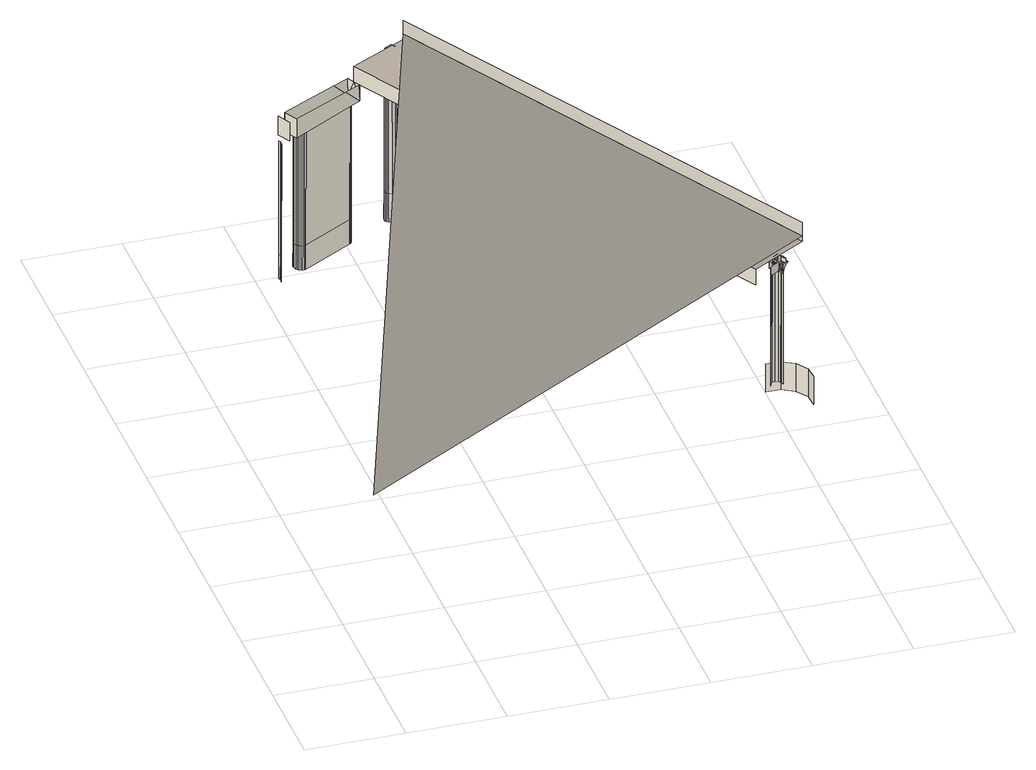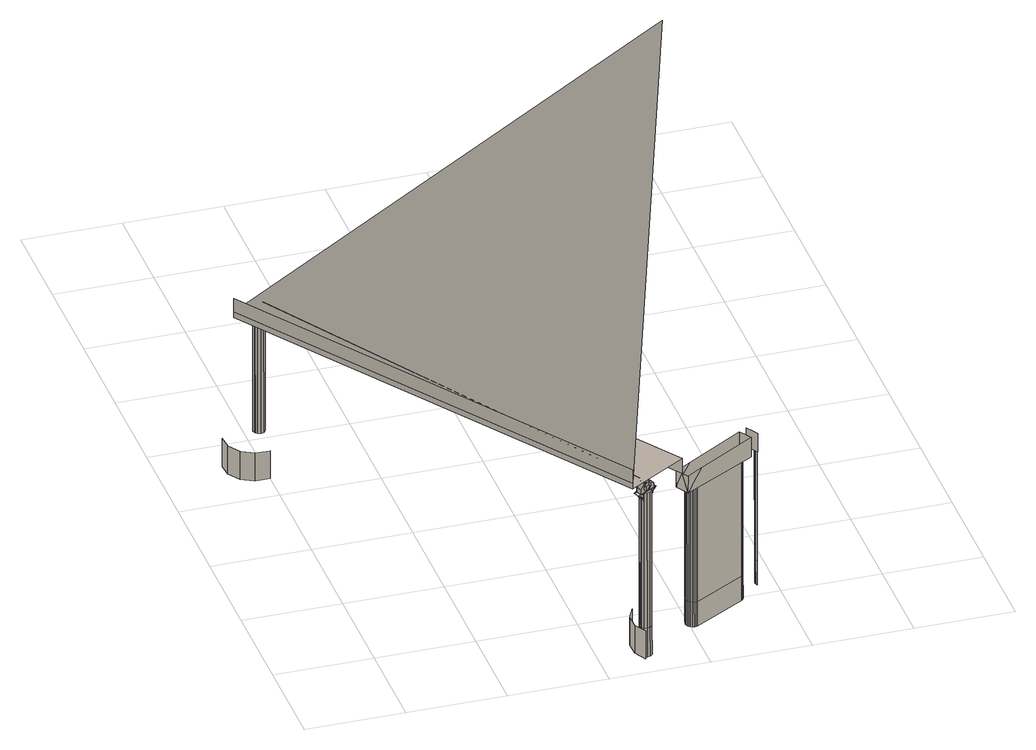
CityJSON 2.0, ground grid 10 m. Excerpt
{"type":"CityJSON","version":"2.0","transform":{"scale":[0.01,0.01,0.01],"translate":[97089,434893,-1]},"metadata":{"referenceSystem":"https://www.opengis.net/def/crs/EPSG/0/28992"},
"CityObjects":{
"bridge1":{"type":"Bridge","attributes":{"name":"Van Brienenoordbrug"},"children":["bridge1-1","bridge1-2","bridge1-3","bridge1-4","bridge1-5","bridge1-6","bridge1-7","bridge1-8","bridge1-9","bridge1-10","bridge1-11","bridge1-12","bridge1-13","bridge1-14","bridge1-15","bridge1-16","bridge1-17","bridge1-18","bridge1-19","bridge1-20","bridge1-21","bridge1-22","bridge1-23","bridge1-24","bridge1-25","bridge1-26","bridge1-27","bridge1-28","bridge1-29","bridge1-30","bridge1-31","bridge1-32","bridge1-33","bridge1-34","bridge1-35","bridge1-36","bridge1-37","bridge1-38","bridge1-39","bridge1-40","bridge1-41","bridge1-42","bridge1-43","bridge1-44","bridge1-45","bridge1-46","bridge1-47","bridge1-48","bridge1-49","bridge1-50","bridge1-51","bridge1-52","bridge1-53","bridge1-54","bridge1-55","bridge1-56","bridge1-57","bridge1-58","bridge1-59","bridge1-60","bridge1-61","bridge1-62","bridge1-63","bridge1-64","bridge1-65","bridge1-66","bridge1-67","bridge1-68","bridge1-69","bridge1-70","bridge1-71","bridge1-72","bridge1-73","bridge1-74","bridge1-75","bridge1-76","bridge1-77","bridge1-78","bridge1-79","bridge1-80","bridge1-81","bridge1-82","bridge1-83","bridge1-84","bridge1-85","bridge1-86","bridge1-87","bridge1-88","bridge1-89","bridge1-90","bridge1-91","bridge1-92","bridge1-93","bridge1-94","bridge1-95","bridge1-96","bridge1-97","bridge1-98","bridge1-99","bridge1-100","bridge1-101","bridge1-102","bridge1-103","bridge1-104","bridge1-105","bridge1-106","bridge1-107","bridge1-108","bridge1-109","bridge1-110","bridge1-111","bridge1-112","bridge1-113","bridge1-114","bridge1-115","bridge1-116","bridge1-117","bridge1-118","bridge1-119","bridge1-120","bridge1-121","bridge1-122","bridge1-123","bridge1-124","bridge1-125","bridge1-126","bridge1-127","bridge1-128","bridge1-129","bridge1-130","bridge1-131","bridge1-132","bridge1-133","bridge1-134","bridge1-135","bridge1-136","bridge1-137","bridge1-138","bridge1-139","bridge1-140","bridge1-141","bridge1-142","bridge1-143","bridge1-144","bridge1-145","bridge1-146","bridge1-147","bridge1-148","bridge1-149","bridge1-150","bridge1-151","bridge1-152"],"geometry":[{"type":"MultiSurface","lod":"2","boundaries":[[[0,1,2,3]],[[4,2,1,5]],[[3,2,6,7]],[[8,6,2,4]],[[9,10,11,12]],[[7,6,10,9]],[[13,11,10,14]],[[14,10,6,8]],[[15,16,17,18,19]],[[20,21,22,23,24]],[[25,26,27,28]],[[28,27,29,30]],[[31,27,26,32]],[[33,29,27,31]],[[34,35,26,25]],[[30,29,36,37]],[[32,26,35,38]],[[39,36,29,33]],[[40,41,35,34]],[[42,20,24,43,44,40,34,25,28,30,37,45,46,47,48]],[[37,36,49,45]],[[38,35,41,50]],[[51,49,36,39]],[[44,52,41,40]],[[45,49,53,46]],[[50,41,52,54]],[[55,53,49,51]],[[43,56,52,44]],[[46,53,57,47]],[[54,52,56,58]],[[59,57,53,55]],[[47,57,60,48]],[[61,60,57,59]],[[48,60,62,42]],[[63,62,60,61]],[[64,65,66]],[[24,23,67,68,69,43]],[[69,70,56,43]],[[58,56,70,71]],[[72,73,21,20,42,74]],[[42,62,75,74]],[[76,75,62,63]],[[77,78,70,69]],[[71,70,78,79]],[[80,81,78,77]],[[79,78,81,82]],[[83,84,81,80]],[[74,75,85,86]],[[82,81,84,87]],[[88,85,75,76]],[[89,90,84,83]],[[86,85,91,92]],[[87,84,90,93]],[[94,91,85,88]],[[68,67,95]],[[69,68,72,74,86,92,96,97,98,99,100,89,83,80,77]],[[100,101,90,89]],[[92,91,102,96]],[[93,90,101,103]],[[104,102,91,94]],[[99,105,101,100]],[[96,102,106,97]],[[103,101,105,107]],[[108,106,102,104]],[[98,109,105,99]],[[97,106,109,98]],[[107,105,109,110]],[[110,109,106,108]],[[72,111,112,73]],[[113,68,114]],[[113,72,68]],[[72,113,115]],[[116,117,118]],[[119,120,121,122]],[[123,116,118,124,125,126,115,113]],[[127,119,122,128]],[[129,127,128,130]],[[118,117,131,124]],[[132,133,134,135]],[[133,136,137,134]],[[136,138,139,137]],[[138,140,141,139]]],"semantics":{"surfaces":[{"type":"WallSurface"},{"type":"OuterCeilingSurface"},{"type":"OuterFloorSurface"}],"values":[0,0,0,0,0,0,0,0,0,0,0,0,0,0,0,0,0,0,0,1,0,0,0,0,0,0,0,0,0,0,0,0,0,0,0,2,0,0,0,0,0,0,0,0,0,0,0,0,0,0,0,0,0,0,0,1,0,0,0,0,0,0,0,0,0,0,0,0,0,0,0,0,1,0,0,0,0,1,0,0,0,0]}}]},
"bridge1-1":{"type":"BridgeInstallation","parents":["bridge1"],"geometry":[{"type":"MultiSurface","lod":"2","boundaries":[[[142,143,144,145]]]}]},
"bridge1-2":{"type":"BridgeInstallation","parents":["bridge1"],"geometry":[{"type":"MultiSurface","lod":"2","boundaries":[[[146,142,145,147]]]}]},
"bridge1-3":{"type":"BridgeInstallation","parents":["bridge1"],"geometry":[{"type":"MultiSurface","lod":"2","boundaries":[[[143,144,148,149]]]}]},
"bridge1-4":{"type":"BridgeInstallation","parents":["bridge1"],"geometry":[{"type":"MultiSurface","lod":"2","boundaries":[[[150,146,147,151]]]}]},
"bridge1-5":{"type":"BridgeInstallation","parents":["bridge1"],"geometry":[{"type":"MultiSurface","lod":"2","boundaries":[[[148,152,153,154,155,156,157,158,159,160,151,147,145,144]]]}]},
"bridge1-6":{"type":"BridgeInstallation","parents":["bridge1"],"geometry":[{"type":"MultiSurface","lod":"2","boundaries":[[[161,150,151,160]]]}]},
"bridge1-7":{"type":"BridgeInstallation","parents":["bridge1"],"geometry":[{"type":"MultiSurface","lod":"2","boundaries":[[[144,162,163,152,148]]]}]},
"bridge1-8":{"type":"BridgeInstallation","parents":["bridge1"],"geometry":[{"type":"MultiSurface","lod":"2","boundaries":[[[164,165,148,149]]]}]},
"bridge1-9":{"type":"BridgeInstallation","parents":["bridge1"],"geometry":[{"type":"MultiSurface","lod":"2","boundaries":[[[166,161,160,159]]]}]},
"bridge1-10":{"type":"BridgeInstallation","parents":["bridge1"],"geometry":[{"type":"MultiSurface","lod":"2","boundaries":[[[167,168,169,149,143,142,146,150,161,166,170,171,172,173,174]]]}]},
"bridge1-11":{"type":"BridgeInstallation","parents":["bridge1"],"geometry":[{"type":"MultiSurface","lod":"2","boundaries":[[[170,166,159,158]]]}]},
"bridge1-12":{"type":"BridgeInstallation","parents":["bridge1"],"geometry":[{"type":"MultiSurface","lod":"2","boundaries":[[[171,170,158,157]]]}]},
"bridge1-13":{"type":"BridgeInstallation","parents":["bridge1"],"geometry":[{"type":"MultiSurface","lod":"2","boundaries":[[[149,169,175,143]]]}]},
"bridge1-14":{"type":"BridgeInstallation","parents":["bridge1"],"geometry":[{"type":"MultiSurface","lod":"2","boundaries":[[[172,171,157,156]]]}]},
"bridge1-15":{"type":"BridgeInstallation","parents":["bridge1"],"geometry":[{"type":"MultiSurface","lod":"2","boundaries":[[[164,176,177,165]]]}]},
"bridge1-16":{"type":"BridgeInstallation","parents":["bridge1"],"geometry":[{"type":"MultiSurface","lod":"2","boundaries":[[[154,178,179,155]]]}]},
"bridge1-17":{"type":"BridgeInstallation","parents":["bridge1"],"geometry":[{"type":"MultiSurface","lod":"2","boundaries":[[[154,153,178]]]}]},
"bridge1-18":{"type":"BridgeInstallation","parents":["bridge1"],"geometry":[{"type":"MultiSurface","lod":"2","boundaries":[[[155,179,180,181,182,173,172,156]]]}]},
"bridge1-19":{"type":"BridgeInstallation","parents":["bridge1"],"geometry":[{"type":"MultiSurface","lod":"2","boundaries":[[[163,183,184,180,179,178,153,152]]]}]},
"bridge1-20":{"type":"BridgeInstallation","parents":["bridge1"],"geometry":[{"type":"MultiSurface","lod":"2","boundaries":[[[179,182,181,180]]]}]},
"bridge1-21":{"type":"BridgeInstallation","parents":["bridge1"],"geometry":[{"type":"MultiSurface","lod":"2","boundaries":[[[180,184,185,181]]]}]},
"bridge1-22":{"type":"BridgeInstallation","parents":["bridge1"],"geometry":[{"type":"MultiSurface","lod":"2","boundaries":[[[186,184,183,187]]]}]},
"bridge1-23":{"type":"BridgeInstallation","parents":["bridge1"],"geometry":[{"type":"MultiSurface","lod":"2","boundaries":[[[188,185,184,186]]]}]},
"bridge1-24":{"type":"BridgeInstallation","parents":["bridge1"],"geometry":[{"type":"MultiSurface","lod":"2","boundaries":[[[182,179,178,189]]]}]},
"bridge1-25":{"type":"BridgeInstallation","parents":["bridge1"],"geometry":[{"type":"MultiSurface","lod":"2","boundaries":[[[190,191,192,189,178,153]]]}]},
"bridge1-26":{"type":"BridgeInstallation","parents":["bridge1"],"geometry":[{"type":"MultiSurface","lod":"2","boundaries":[[[173,182,189,174]]]}]},
"bridge1-27":{"type":"BridgeInstallation","parents":["bridge1"],"geometry":[{"type":"MultiSurface","lod":"2","boundaries":[[[162,193,183,163]]]}]},
"bridge1-28":{"type":"BridgeInstallation","parents":["bridge1"],"geometry":[{"type":"MultiSurface","lod":"2","boundaries":[[[181,185,194,192,189,182]]]}]},
"bridge1-29":{"type":"BridgeInstallation","parents":["bridge1"],"geometry":[{"type":"MultiSurface","lod":"2","boundaries":[[[195,168,191,190]]]}]},
"bridge1-30":{"type":"BridgeInstallation","parents":["bridge1"],"geometry":[{"type":"MultiSurface","lod":"2","boundaries":[[[187,183,193,196]]]}]},
"bridge1-31":{"type":"BridgeInstallation","parents":["bridge1"],"geometry":[{"type":"MultiSurface","lod":"2","boundaries":[[[197,194,185,188]]]}]},
"bridge1-32":{"type":"BridgeInstallation","parents":["bridge1"],"geometry":[{"type":"MultiSurface","lod":"2","boundaries":[[[174,189,192,191,167]]]}]},
"bridge1-33":{"type":"BridgeInstallation","parents":["bridge1"]},
"bridge1-34":{"type":"BridgeInstallation","parents":["bridge1"],"geometry":[{"type":"MultiSurface","lod":"2","boundaries":[[[167,191,168]]]}]},
"bridge1-35":{"type":"BridgeInstallation","parents":["bridge1"],"geometry":[{"type":"MultiSurface","lod":"2","boundaries":[[[192,194,198,175,169,168,191]]]}]},
"bridge1-36":{"type":"BridgeInstallation","parents":["bridge1"],"geometry":[{"type":"MultiSurface","lod":"2","boundaries":[[[199,198,194,197]]]}]},
"bridge1-37":{"type":"BridgeInstallation","parents":["bridge1"],"geometry":[{"type":"MultiSurface","lod":"2","boundaries":[[[200,201,193,162]]]}]},
"bridge1-38":{"type":"BridgeInstallation","parents":["bridge1"],"geometry":[{"type":"MultiSurface","lod":"2","boundaries":[[[196,193,201,202]]]}]},
"bridge1-39":{"type":"BridgeInstallation","parents":["bridge1"],"geometry":[{"type":"MultiSurface","lod":"2","boundaries":[[[152,203,204,205,206,195,190,153]]]}]},
"bridge1-40":{"type":"BridgeInstallation","parents":["bridge1"],"geometry":[{"type":"MultiSurface","lod":"2","boundaries":[[[148,165,177,207,208,209,203,152],[210,211,212,213,214,215,216,217,218,219,220,221,222,223,224,225,226,227,228,229,230,231,232,233,234]]]}]},
"bridge1-41":{"type":"BridgeInstallation","parents":["bridge1"],"geometry":[{"type":"MultiSurface","lod":"2","boundaries":[[[163,152,203,235,236,200,162]]]}]},
"bridge1-42":{"type":"BridgeInstallation","parents":["bridge1"],"geometry":[{"type":"MultiSurface","lod":"2","boundaries":[[[175,198,237,238]]]}]},
"bridge1-43":{"type":"BridgeInstallation","parents":["bridge1"],"geometry":[{"type":"MultiSurface","lod":"2","boundaries":[[[239,237,198,199]]]}]},
"bridge1-44":{"type":"BridgeInstallation","parents":["bridge1"],"geometry":[{"type":"MultiSurface","lod":"2","boundaries":[[[236,240,201,200]]]}]},
"bridge1-45":{"type":"BridgeInstallation","parents":["bridge1"],"geometry":[{"type":"MultiSurface","lod":"2","boundaries":[[[202,201,240,241]]]}]},
"bridge1-46":{"type":"BridgeInstallation","parents":["bridge1"],"geometry":[{"type":"MultiSurface","lod":"2","boundaries":[[[238,175,169,242,243]]]}]},
"bridge1-47":{"type":"BridgeInstallation","parents":["bridge1"],"geometry":[{"type":"MultiSurface","lod":"2","boundaries":[[[168,244,242,169]]]}]},
"bridge1-48":{"type":"BridgeInstallation","parents":["bridge1"],"geometry":[{"type":"MultiSurface","lod":"2","boundaries":[[[245,246,247,248,176,164,149,169,242],[249,250,251,252,253,254,255,256,257,258,259,260,261,262,263,264,265,266,267,268,269,270,271,272]]]}]},
"bridge1-49":{"type":"BridgeInstallation","parents":["bridge1"],"geometry":[{"type":"MultiSurface","lod":"2","boundaries":[[[238,237,273,243]]]}]},
"bridge1-50":{"type":"BridgeInstallation","parents":["bridge1"],"geometry":[{"type":"MultiSurface","lod":"2","boundaries":[[[274,273,237,239]]]}]},
"bridge1-51":{"type":"BridgeInstallation","parents":["bridge1"],"geometry":[{"type":"MultiSurface","lod":"2","boundaries":[[[235,275,240,236]]]}]},
"bridge1-52":{"type":"BridgeInstallation","parents":["bridge1"],"geometry":[{"type":"MultiSurface","lod":"2","boundaries":[[[241,240,275,276]]]}]},
"bridge1-53":{"type":"BridgeInstallation","parents":["bridge1"],"geometry":[{"type":"MultiSurface","lod":"2","boundaries":[[[277,278,204]]]}]},
"bridge1-54":{"type":"BridgeInstallation","parents":["bridge1"],"geometry":[{"type":"MultiSurface","lod":"2","boundaries":[[[205,279,244,206]]]}]},
"bridge1-55":{"type":"BridgeInstallation","parents":["bridge1"],"geometry":[{"type":"MultiSurface","lod":"2","boundaries":[[[280,281,278,277]]]}]},
"bridge1-56":{"type":"BridgeInstallation","parents":["bridge1"],"geometry":[{"type":"MultiSurface","lod":"2","boundaries":[[[278,282,283,279,205,204]]]}]},
"bridge1-57":{"type":"BridgeInstallation","parents":["bridge1"],"geometry":[{"type":"MultiSurface","lod":"2","boundaries":[[[243,273,284,283,279,244,242]]]}]},
"bridge1-58":{"type":"BridgeInstallation","parents":["bridge1"],"geometry":[{"type":"MultiSurface","lod":"2","boundaries":[[[285,286,275,235,203,204,278,281]]]}]},
"bridge1-59":{"type":"BridgeInstallation","parents":["bridge1"],"geometry":[{"type":"MultiSurface","lod":"2","boundaries":[[[282,278,281,287]]]}]},
"bridge1-60":{"type":"BridgeInstallation","parents":["bridge1"],"geometry":[{"type":"MultiSurface","lod":"2","boundaries":[[[288,284,273,274]]]}]},
"bridge1-61":{"type":"BridgeInstallation","parents":["bridge1"],"geometry":[{"type":"MultiSurface","lod":"2","boundaries":[[[276,275,286,289]]]}]},
"bridge1-62":{"type":"BridgeInstallation","parents":["bridge1"],"geometry":[{"type":"MultiSurface","lod":"2","boundaries":[[[287,281,285,290]]]}]},
"bridge1-63":{"type":"BridgeInstallation","parents":["bridge1"],"geometry":[{"type":"MultiSurface","lod":"2","boundaries":[[[291,244,279]]]}]},
"bridge1-64":{"type":"BridgeInstallation","parents":["bridge1"],"geometry":[{"type":"MultiSurface","lod":"2","boundaries":[[[291,279,283,282,292]]]}]},
"bridge1-65":{"type":"BridgeInstallation","parents":["bridge1"],"geometry":[{"type":"MultiSurface","lod":"2","boundaries":[[[293,287,290,285,281,280,294,295]]]}]},
"bridge1-66":{"type":"BridgeInstallation","parents":["bridge1"],"geometry":[{"type":"MultiSurface","lod":"2","boundaries":[[[290,296,286,285]]]}]},
"bridge1-67":{"type":"BridgeInstallation","parents":["bridge1"],"geometry":[{"type":"MultiSurface","lod":"2","boundaries":[[[283,284,296,290,287,282]]]}]},
"bridge1-68":{"type":"BridgeInstallation","parents":["bridge1"],"geometry":[{"type":"MultiSurface","lod":"2","boundaries":[[[292,282,287,293]]]}]},
"bridge1-69":{"type":"BridgeInstallation","parents":["bridge1"],"geometry":[{"type":"MultiSurface","lod":"2","boundaries":[[[289,286,296,297]]]}]},
"bridge1-70":{"type":"BridgeInstallation","parents":["bridge1"],"geometry":[{"type":"MultiSurface","lod":"2","boundaries":[[[297,296,284,288]]]}]},
"bridge1-71":{"type":"BridgeInstallation","parents":["bridge1"],"geometry":[{"type":"MultiSurface","lod":"2","boundaries":[[[247,246,208,207]]]}]},
"bridge1-72":{"type":"BridgeInstallation","parents":["bridge1"],"geometry":[{"type":"MultiSurface","lod":"2","boundaries":[[[209,203,235,236,298]]]}]},
"bridge1-73":{"type":"BridgeInstallation","parents":["bridge1"],"geometry":[{"type":"MultiSurface","lod":"2","boundaries":[[[299,295,294,300]]]}]},
"bridge1-74":{"type":"BridgeInstallation","parents":["bridge1"],"geometry":[{"type":"MultiSurface","lod":"2","boundaries":[[[301,299,300,302]]]}]},
"bridge1-75":{"type":"BridgeInstallation","parents":["bridge1"],"geometry":[{"type":"MultiSurface","lod":"2","boundaries":[[[303,238,243,242,245]]]}]},
"bridge1-76":{"type":"BridgeInstallation","parents":["bridge1"],"geometry":[{"type":"MultiSurface","lod":"2","boundaries":[[[304,301,302,305]]]}]},
"bridge1-77":{"type":"BridgeInstallation","parents":["bridge1"],"geometry":[{"type":"MultiSurface","lod":"2","boundaries":[[[277,204,203,209,298,306,307,308,309,305,302,300,294,280]]]}]},
"bridge1-78":{"type":"BridgeInstallation","parents":["bridge1"],"geometry":[{"type":"MultiSurface","lod":"2","boundaries":[[[310,304,305,309]]]}]},
"bridge1-79":{"type":"BridgeInstallation","parents":["bridge1"],"geometry":[{"type":"MultiSurface","lod":"2","boundaries":[[[245,209,208,246]]]}]},
"bridge1-80":{"type":"BridgeInstallation","parents":["bridge1"],"geometry":[{"type":"MultiSurface","lod":"2","boundaries":[[[311,310,309,308]]]}]},
"bridge1-81":{"type":"BridgeInstallation","parents":["bridge1"],"geometry":[{"type":"MultiSurface","lod":"2","boundaries":[[[245,242,244,291,292,293,295,299,301,304,310,311,312,313,303]]]}]},
"bridge1-82":{"type":"BridgeInstallation","parents":["bridge1"],"geometry":[{"type":"MultiSurface","lod":"2","boundaries":[[[312,311,308,307]]]}]},
"bridge1-83":{"type":"BridgeInstallation","parents":["bridge1"],"geometry":[{"type":"MultiSurface","lod":"2","boundaries":[[[298,303,245,209]]]}]},
"bridge1-84":{"type":"BridgeInstallation","parents":["bridge1"],"geometry":[{"type":"MultiSurface","lod":"2","boundaries":[[[313,312,307,306]]]}]},
"bridge1-85":{"type":"BridgeInstallation","parents":["bridge1"],"geometry":[{"type":"MultiSurface","lod":"2","boundaries":[[[303,313,306,298]]]}]},
"bridge1-86":{"type":"BridgeInstallation","parents":["bridge1"],"geometry":[{"type":"MultiSurface","lod":"2","boundaries":[[[267,314,315,268]]]}]},
"bridge1-87":{"type":"BridgeInstallation","parents":["bridge1"],"geometry":[{"type":"MultiSurface","lod":"2","boundaries":[[[266,316,314,267]]]}]},
"bridge1-88":{"type":"BridgeInstallation","parents":["bridge1"],"geometry":[{"type":"MultiSurface","lod":"2","boundaries":[[[268,315,317,269]]]}]},
"bridge1-89":{"type":"BridgeInstallation","parents":["bridge1"],"geometry":[{"type":"MultiSurface","lod":"2","boundaries":[[[265,318,316,266]]]}]},
"bridge1-90":{"type":"BridgeInstallation","parents":["bridge1"],"geometry":[{"type":"MultiSurface","lod":"2","boundaries":[[[269,317,319,270]]]}]},
"bridge1-91":{"type":"BridgeInstallation","parents":["bridge1"],"geometry":[{"type":"MultiSurface","lod":"2","boundaries":[[[318,265,264,320]]]}]},
"bridge1-92":{"type":"BridgeInstallation","parents":["bridge1"],"geometry":[{"type":"MultiSurface","lod":"2","boundaries":[[[270,319,321,271]]]}]},
"bridge1-93":{"type":"BridgeInstallation","parents":["bridge1"],"geometry":[{"type":"MultiSurface","lod":"2","boundaries":[[[263,322,320,264]]]}]},
"bridge1-94":{"type":"BridgeInstallation","parents":["bridge1"],"geometry":[{"type":"MultiSurface","lod":"2","boundaries":[[[323,272,271,321]]]}]},
"bridge1-95":{"type":"BridgeInstallation","parents":["bridge1"],"geometry":[{"type":"MultiSurface","lod":"2","boundaries":[[[322,263,262,324,325]]]}]},
"bridge1-96":{"type":"BridgeInstallation","parents":["bridge1"],"geometry":[{"type":"MultiSurface","lod":"2","boundaries":[[[326,324,262,261]]]}]},
"bridge1-97":{"type":"BridgeInstallation","parents":["bridge1"],"geometry":[{"type":"MultiSurface","lod":"2","boundaries":[[[272,323,327,249]]]}]},
"bridge1-98":{"type":"BridgeInstallation","parents":["bridge1"],"geometry":[{"type":"MultiSurface","lod":"2","boundaries":[[[249,327,328,250]]]}]},
"bridge1-99":{"type":"BridgeInstallation","parents":["bridge1"],"geometry":[{"type":"MultiSurface","lod":"2","boundaries":[[[260,329,330,331,332,326,261]]]}]},
"bridge1-100":{"type":"BridgeInstallation","parents":["bridge1"],"geometry":[{"type":"MultiSurface","lod":"2","boundaries":[[[333,251,250,328]]]}]},
"bridge1-101":{"type":"BridgeInstallation","parents":["bridge1"],"geometry":[{"type":"MultiSurface","lod":"2","boundaries":[[[259,334,329,260]]]}]},
"bridge1-102":{"type":"BridgeInstallation","parents":["bridge1"],"geometry":[{"type":"MultiSurface","lod":"2","boundaries":[[[251,333,335,252]]]}]},
"bridge1-103":{"type":"BridgeInstallation","parents":["bridge1"],"geometry":[{"type":"MultiSurface","lod":"2","boundaries":[[[334,259,258,336]]]}]},
"bridge1-104":{"type":"BridgeInstallation","parents":["bridge1"],"geometry":[{"type":"MultiSurface","lod":"2","boundaries":[[[252,335,337,253]]]}]},
"bridge1-105":{"type":"BridgeInstallation","parents":["bridge1"],"geometry":[{"type":"MultiSurface","lod":"2","boundaries":[[[336,258,257,338]]]}]},
"bridge1-106":{"type":"BridgeInstallation","parents":["bridge1"],"geometry":[{"type":"MultiSurface","lod":"2","boundaries":[[[253,337,339,254]]]}]},
"bridge1-107":{"type":"BridgeInstallation","parents":["bridge1"],"geometry":[{"type":"MultiSurface","lod":"2","boundaries":[[[338,257,256,340]]]}]},
"bridge1-108":{"type":"BridgeInstallation","parents":["bridge1"],"geometry":[{"type":"MultiSurface","lod":"2","boundaries":[[[254,339,341,255]]]}]},
"bridge1-109":{"type":"BridgeInstallation","parents":["bridge1"],"geometry":[{"type":"MultiSurface","lod":"2","boundaries":[[[340,256,255,341]]]}]},
"bridge1-110":{"type":"BridgeInstallation","parents":["bridge1"],"geometry":[{"type":"MultiSurface","lod":"2","boundaries":[[[117,64,66,131]]]}]},
"bridge1-111":{"type":"BridgeInstallation","parents":["bridge1"],"geometry":[{"type":"MultiSurface","lod":"2","boundaries":[[[342,343,66,64]]]}]},
"bridge1-112":{"type":"BridgeInstallation","parents":["bridge1"]},
"bridge1-113":{"type":"BridgeInstallation","parents":["bridge1"],"geometry":[{"type":"MultiSurface","lod":"2","boundaries":[[[344,345,346,347]]]}]},
"bridge1-114":{"type":"BridgeInstallation","parents":["bridge1"],"geometry":[{"type":"MultiSurface","lod":"2","boundaries":[[[348,349,345,344]]]}]},
"bridge1-115":{"type":"BridgeInstallation","parents":["bridge1"],"geometry":[{"type":"MultiSurface","lod":"2","boundaries":[[[330,350,351,325,352,347,344,348,353,331]]]}]},
"bridge1-116":{"type":"BridgeInstallation","parents":["bridge1"],"geometry":[{"type":"MultiSurface","lod":"2","boundaries":[[[324,350,325]]]}]},
"bridge1-117":{"type":"BridgeInstallation","parents":["bridge1"],"geometry":[{"type":"MultiSurface","lod":"2","boundaries":[[[326,350,324]]]}]},
"bridge1-118":{"type":"BridgeInstallation","parents":["bridge1"],"geometry":[{"type":"MultiSurface","lod":"2","boundaries":[[[353,331,332]]]}]},
"bridge1-119":{"type":"BridgeInstallation","parents":["bridge1"],"geometry":[{"type":"MultiSurface","lod":"2","boundaries":[[[325,350,351]]]}]},
"bridge1-120":{"type":"BridgeInstallation","parents":["bridge1"],"geometry":[{"type":"MultiSurface","lod":"2","boundaries":[[[350,326,332]]]}]},
"bridge1-121":{"type":"BridgeInstallation","parents":["bridge1"],"geometry":[{"type":"MultiSurface","lod":"2","boundaries":[[[330,354,355,356,357,358,359,360,352,325,351,350]]]}]},
"bridge1-122":{"type":"BridgeInstallation","parents":["bridge1"],"geometry":[{"type":"MultiSurface","lod":"2","boundaries":[[[361,362,363,364,365,354,330,329,334,336,338,340,341,339,337,335,333,328,327,323,321,319,317,315,314,316,318,320,322,325,351,325,352,366]]]}]},
"bridge1-123":{"type":"BridgeInstallation","parents":["bridge1"],"geometry":[{"type":"MultiSurface","lod":"2","boundaries":[[[367,368,349,348,353,332,331]]]}]},
"bridge1-124":{"type":"BridgeInstallation","parents":["bridge1"],"geometry":[{"type":"MultiSurface","lod":"2","boundaries":[[[354,330,331,367,369]]]}]},
"bridge1-125":{"type":"BridgeInstallation","parents":["bridge1"],"geometry":[{"type":"MultiSurface","lod":"2","boundaries":[[[369,370,368,367]]]}]},
"bridge1-126":{"type":"BridgeInstallation","parents":["bridge1"],"geometry":[{"type":"MultiSurface","lod":"2","boundaries":[[[371,372,355]]]}]},
"bridge1-127":{"type":"BridgeInstallation","parents":["bridge1"],"geometry":[{"type":"MultiSurface","lod":"2","boundaries":[[[356,373,374,357]]]}]},
"bridge1-128":{"type":"BridgeInstallation","parents":["bridge1"],"geometry":[{"type":"MultiSurface","lod":"2","boundaries":[[[375,376,372,371]]]}]},
"bridge1-129":{"type":"BridgeInstallation","parents":["bridge1"],"geometry":[{"type":"MultiSurface","lod":"2","boundaries":[[[372,377,378,373,356,355]]]}]},
"bridge1-130":{"type":"BridgeInstallation","parents":["bridge1"],"geometry":[{"type":"MultiSurface","lod":"2","boundaries":[[[379,380,370,369,354,355,372,376]]]}]},
"bridge1-131":{"type":"BridgeInstallation","parents":["bridge1"],"geometry":[{"type":"MultiSurface","lod":"2","boundaries":[[[377,372,376,381]]]}]},
"bridge1-132":{"type":"BridgeInstallation","parents":["bridge1"],"geometry":[{"type":"MultiSurface","lod":"2","boundaries":[[[381,376,379,382]]]}]},
"bridge1-133":{"type":"BridgeInstallation","parents":["bridge1"],"geometry":[{"type":"MultiSurface","lod":"2","boundaries":[[[383,374,373]]]}]},
"bridge1-134":{"type":"BridgeInstallation","parents":["bridge1"],"geometry":[{"type":"MultiSurface","lod":"2","boundaries":[[[384,381,382,379,376,375,385,386]]]}]},
"bridge1-135":{"type":"BridgeInstallation","parents":["bridge1"],"geometry":[{"type":"MultiSurface","lod":"2","boundaries":[[[382,387,380,379]]]}]},
"bridge1-136":{"type":"BridgeInstallation","parents":["bridge1"],"geometry":[{"type":"MultiSurface","lod":"2","boundaries":[[[383,373,378,377,388]]]}]},
"bridge1-137":{"type":"BridgeInstallation","parents":["bridge1"],"geometry":[{"type":"MultiSurface","lod":"2","boundaries":[[[365,354,369,367,389]]]}]},
"bridge1-138":{"type":"BridgeInstallation","parents":["bridge1"],"geometry":[{"type":"MultiSurface","lod":"2","boundaries":[[[378,390,387,382,381,377]]]}]},
"bridge1-139":{"type":"BridgeInstallation","parents":["bridge1"],"geometry":[{"type":"MultiSurface","lod":"2","boundaries":[[[388,377,381,384]]]}]},
"bridge1-140":{"type":"BridgeInstallation","parents":["bridge1"],"geometry":[{"type":"MultiSurface","lod":"2","boundaries":[[[391,392,364,363,393]]]}]},
"bridge1-141":{"type":"BridgeInstallation","parents":["bridge1"],"geometry":[{"type":"MultiSurface","lod":"2","boundaries":[[[394,386,385,395]]]}]},
"bridge1-142":{"type":"BridgeInstallation","parents":["bridge1"],"geometry":[{"type":"MultiSurface","lod":"2","boundaries":[[[396,394,395,397]]]}]},
"bridge1-143":{"type":"BridgeInstallation","parents":["bridge1"],"geometry":[{"type":"MultiSurface","lod":"2","boundaries":[[[398,396,397,399]]]}]},
"bridge1-144":{"type":"BridgeInstallation","parents":["bridge1"],"geometry":[{"type":"MultiSurface","lod":"2","boundaries":[[[371,355,354,365,389,400,401,402,403,399,397,395,385,375]]]}]},
"bridge1-145":{"type":"BridgeInstallation","parents":["bridge1"],"geometry":[{"type":"MultiSurface","lod":"2","boundaries":[[[404,398,399,403]]]}]},
"bridge1-146":{"type":"BridgeInstallation","parents":["bridge1"],"geometry":[{"type":"MultiSurface","lod":"2","boundaries":[[[405,365,364,392]]]}]},
"bridge1-147":{"type":"BridgeInstallation","parents":["bridge1"],"geometry":[{"type":"MultiSurface","lod":"2","boundaries":[[[406,404,403,402]]]}]},
"bridge1-148":{"type":"BridgeInstallation","parents":["bridge1"],"geometry":[{"type":"MultiSurface","lod":"2","boundaries":[[[405,407,374,383,388,384,386,394,396,398,404,406,408,409,410]]]}]},
"bridge1-149":{"type":"BridgeInstallation","parents":["bridge1"],"geometry":[{"type":"MultiSurface","lod":"2","boundaries":[[[408,406,402,401]]]}]},
"bridge1-150":{"type":"BridgeInstallation","parents":["bridge1"],"geometry":[{"type":"MultiSurface","lod":"2","boundaries":[[[389,410,405,365]]]}]},
"bridge1-151":{"type":"BridgeInstallation","parents":["bridge1"],"geometry":[{"type":"MultiSurface","lod":"2","boundaries":[[[409,408,401,400]]]}]},
"bridge1-152":{"type":"BridgeInstallation","parents":["bridge1"],"geometry":[{"type":"MultiSurface","lod":"2","boundaries":[[[410,409,400,389]]]}]}
},
"vertices":[
[1205,6829,1643],[1206,6836,375],[1210,6853,375],[1209,6846,1643],[1211,6855,106],[1206,6838,106],[1211,6871,375],[1210,6864,1643],[1212,6872,106],[1207,6881,1643],[1208,6888,375],[1201,6904,375],[1200,6897,1643],[1201,6906,106],[1208,6890,106],[1223,6998,1644],[1223,6997,1854],[1261,6930,1851],[1299,6865,1849],[1299,6866,1643],[1378,6912,1633],[1378,6910,1846],[1340,6976,1848],[1302,7042,1851],[1302,7044,1634],[1391,7047,1634],[1392,7054,375],[1396,7036,375],[1394,7029,1634],[1403,7020,375],[1401,7013,1634],[1396,7038,104],[1393,7055,104],[1403,7022,103],[1392,7064,1634],[1393,7071,375],[1413,7006,375],[1412,6999,1634],[1393,7073,104],[1413,7008,103],[1396,7081,1634],[1398,7088,375],[1492,6978,1634],[1416,7110,1634],[1404,7096,1634],[1425,6988,1634],[1440,6979,1634],[1457,6975,1634],[1475,6974,1634],[1426,6995,375],[1398,7090,104],[1427,6996,103],[1406,7104,375],[1442,6987,375],[1406,7105,104],[1442,6988,103],[1417,7117,375],[1459,6982,375],[1418,7118,104],[1459,6984,103],[1476,6982,375],[1476,6983,103],[1493,6985,375],[1494,6986,103],[2693,7759,2031],[21,89,2041],[5304,3516,1861],[1888,7381,1829],[2058,7480,1637],[1944,7414,1637],[1945,7422,375],[1946,7423,100],[2134,7348,1637],[1968,7251,1823],[2020,7282,1636],[2021,7290,375],[2022,7291,99],[1961,7418,1637],[1962,7425,375],[1963,7426,100],[1979,7417,1637],[1980,7424,375],[1980,7426,100],[1995,7413,1637],[1997,7420,375],[2033,7303,375],[2031,7296,1636],[1997,7421,100],[2033,7304,99],[2011,7404,1637],[2012,7412,375],[2041,7318,375],[2040,7311,1636],[2013,7413,100],[2041,7320,99],[2050,7474,1822],[2044,7328,1636],[2045,7346,1636],[2042,7363,1637],[2035,7379,1637],[2024,7393,1637],[2026,7400,375],[2046,7335,375],[2026,7402,100],[2046,7337,100],[2036,7386,375],[2046,7353,375],[2036,7388,100],[2047,7354,100],[2043,7370,375],[2043,7372,100],[2126,7342,1817],[2066,7307,1820],[2096,7413,1820],[2059,7479,1822],[2136,7348,1817],[2096,7413,1990],[2693,7759,1970],[2401,6919,1971],[2642,7500,375],[2575,7369,375],[2575,7369,65],[2642,7500,65],[2096,7413,1972],[4730,3144,1820],[4730,3144,1801],[4730,3144,1648],[2639,7646,375],[2639,7646,65],[2567,7774,375],[2567,7774,65],[5304,3516,1800],[5003,3704,375],[5150,3702,375],[5150,3702,65],[5003,3704,65],[5278,3632,375],[5278,3632,65],[5359,3509,375],[5359,3509,65],[5371,3363,375],[5371,3363,65],
[2455,7576,1867],[2447,7571,1871],[2416,7624,1872],[2424,7628,1867],
[2463,7580,1861],[2432,7633,1861],
[2448,7642,1872],[2479,7589,1872],
[2470,7584,1855],[2439,7637,1855],
[2475,7657,1872],[2475,7658,1794],[2475,7658,1795],[2471,7656,1805],[2468,7654,1814],[2463,7651,1823],[2458,7648,1832],[2452,7645,1840],[2446,7641,1848],
[2477,7588,1848],
[2482,7691,1872],[2474,7661,1872],
[2479,7589,1920],[2448,7642,1920],
[2483,7592,1840],
[2507,7606,1785],[2509,7607,1774],[2509,7607,1872],[2489,7595,1832],[2494,7598,1823],[2498,7601,1814],[2502,7603,1805],[2505,7605,1795],
[2535,7600,1872],
[2515,7610,1969],[2485,7663,1969],
[2475,7657,1795],[2478,7644,1805],
[2482,7631,1812],[2487,7625,1808],[2492,7621,1805],
[2475,7669,375],[2484,7639,375],
[2489,7634,375],
[2484,7641,56],[2476,7671,56],
[2489,7635,56],
[2501,7611,1795],
[2477,7659,1785],[2506,7608,1785],[2504,7608,1791],
[2484,7700,375],
[2506,7617,375],
[2479,7660,1774],
[2484,7702,56],
[2506,7618,55],
[2536,7608,375],
[2537,7610,55],
[2504,7714,1872],[2506,7722,375],
[2506,7724,56],
[2568,7711,1872],[2568,7711,1794],[2566,7710,1785],[2564,7709,1775],
[2559,7705,1970],[2596,7727,1921],[2596,7727,1872],[2531,7690,1965],[2521,7684,1967],[2511,7678,1965],[2501,7672,1960],[2493,7668,1952],[2487,7664,1943],[2484,7662,1932],[2482,7661,1920],[2484,7662,1908],[2488,7665,1897],[2489,7665,1896],[2495,7669,1888],[2503,7674,1881],[2513,7679,1876],[2523,7685,1875],[2533,7691,1877],[2543,7696,1882],[2551,7701,1889],[2557,7704,1899],[2560,7707,1910],[2562,7707,1922],[2560,7706,1934],[2556,7704,1945],[2549,7700,1954],[2541,7695,1961],
[2565,7714,1872],[2535,7722,1872],
[2567,7617,375],[2565,7608,1872],
[2567,7618,56],
[2536,7730,375],
[2537,7732,56],
[2594,7656,1872],[2587,7630,1872],
[2594,7657,1775],
[2626,7674,1872],[2626,7674,1921],[2589,7653,1970],[2552,7631,1969],[2555,7633,1964],[2565,7639,1963],[2575,7644,1958],[2583,7649,1952],[2590,7653,1942],[2594,7655,1931],[2595,7657,1920],[2594,7656,1908],[2590,7654,1897],[2584,7650,1887],[2576,7646,1880],[2567,7640,1875],[2557,7634,1873],[2546,7628,1874],[2537,7623,1879],[2529,7618,1885],[2522,7614,1895],[2518,7612,1906],[2516,7611,1917],[2518,7611,1929],[2521,7613,1940],[2527,7617,1950],[2535,7622,1958],[2545,7627,1962],
[2589,7639,375],
[2589,7641,56],
[2567,7722,375],
[2567,7724,56],
[2568,7712,1795],[2569,7710,1795],
[2595,7659,1785],
[2571,7713,1805],[2579,7700,1805],
[2594,7667,1795],[2596,7661,1790],
[2597,7669,375],
[2582,7697,1808],[2584,7705,375],
[2590,7681,1805],
[2598,7671,56],
[2584,7707,56],
[2587,7692,1812],
[2596,7657,1785],
[2599,7659,1795],
[2602,7661,1805],[2575,7716,1815],[2606,7663,1815],
[2589,7700,375],
[2590,7702,56],
[2628,7746,1872],
[2610,7666,1824],[2580,7718,1824],
[2616,7668,1833],[2585,7721,1833],
[2658,7693,1872],
[2621,7672,1841],[2591,7725,1841],
[2620,7741,1868],[2612,7736,1862],[2604,7732,1856],[2597,7728,1849],
[2628,7675,1848],
[2635,7679,1856],
[2642,7684,1862],[2650,7688,1867],
[4943,3313,1756],[4944,3314,1767],
[4944,3314,1744],
[4948,3316,1779],
[4948,3317,1733],
[4954,3320,1788],
[4955,3321,1724],
[4962,3325,1796],
[4963,3327,1716],
[4971,3331,1801],
[4952,3367,1713],[4972,3333,1712],
[4963,3373,1712],
[4981,3338,1802],
[4990,3344,1801],
[4992,3345,1713],[4987,3343,1712],[4967,3368,1712],[4966,3367,1712],
[5000,3350,1797],
[5001,3351,1718],
[5008,3355,1790],
[5009,3357,1725],
[5014,3359,1780],
[5015,3360,1735],
[5018,3362,1770],
[5018,3362,1746],
[5020,3363,1758],
[2693,7759,2181],[5304,3516,2011],
[4939,3342,1712],[4941,3353,375],[4935,3322,375],[4933,3311,1712],
[4960,3366,1712],[4962,3376,375],
[4981,3339,1712],[4979,3337,1712],[4934,3308,1712],[4965,3367,1712],
[5024,3366,1712],[5024,3367,1634],[5022,3366,1625],[5020,3365,1615],[4938,3311,1614],[4936,3310,1624],[4934,3309,1634],
[4908,3291,1760],[4944,3314,1809],[5015,3360,1810],[5051,3383,1761],[5051,3384,1712],[4909,3291,1711],
[4990,3375,1712],[4992,3386,375],
[5021,3369,1712],
[5023,3380,375],
[5025,3367,1635],[5026,3366,1635],
[5054,3316,1625],[5054,3313,1614],
[5028,3369,1645],[5037,3356,1645],
[5053,3324,1635],[5055,3318,1630],
[5040,3353,1647],[5041,3363,375],
[5048,3337,1645],
[5045,3348,1651],
[5055,3315,1625],
[5061,3318,1645],[5032,3372,1655],[5065,3320,1655],
[5047,3358,375],
[5058,3316,1635],
[5082,3404,1713],
[5056,3328,375],
[5049,3309,1808],[5084,3332,1761],[5049,3309,1809],
[5069,3323,1664],[5036,3374,1664],
[5074,3326,1672],[5041,3378,1673],
[5080,3330,1681],[5047,3381,1681],
[5074,3399,1708],[5067,3394,1702],[5060,3389,1696],[5053,3385,1689],
[5086,3334,1688],
[5084,3333,1712],
[5093,3338,1695],
[5054,3313,1712],[5100,3343,1702],[5107,3348,1707],[5115,3353,1712]
]}
